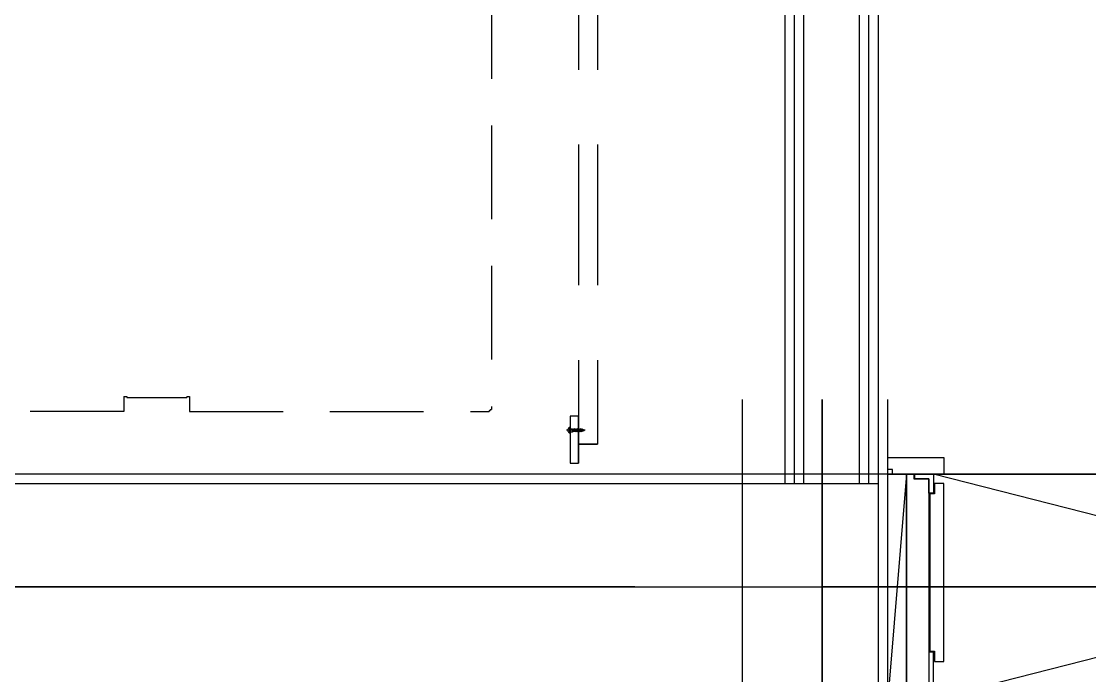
# Model space of a CAD drawing. Header units: millimetres. Extents: x 7086022 to 7120578, y 229555 to 276126.
# Drawn here: x 7110223 to 7111364, y 242780 to 243479 of the extents above; entities that cross this region are included whole.
import ezdxf
from ezdxf.xclip import XClip

# ---------------------------------------------------------------- set-up
doc = ezdxf.new("R2010")
doc.units = ezdxf.units.MM
doc.header["$LTSCALE"] = 100
doc.header["$XCLIPFRAME"] = 2
for name, pattern in [('U-84D-EX$0$( Hidden )', [0.375, 0.25, -0.125]), ('U-84D-EX$0$CEN', [62, 60, -1, 0, -1]), ('U-84D-EX$0$DASHDOTX2', [2, 1, -0.5, 0, -0.5]), ('U-84D-EX$0$HID', [2.3, 1.5, -0.8])]:
    doc.linetypes.add(name, pattern=pattern)
for name, color, linetype in [('BP', 7, 'Continuous'), ('U-84D-EX$0$C-DOOR', 1, 'Continuous'), ('U-84D-EX$0$CEN', 1, 'U-84D-EX$0$CEN'), ('U-84D-EX$0$CON', 2, 'Continuous'), ('U-84D-EX$0$DOR', 4, 'Continuous'), ('U-84D-EX$0$F-주방가구', 6, 'Continuous'), ('U-84D-EX$0$FIN', 5, 'Continuous'), ('U-84D-EX$0$FUR_미설치가구', 8, 'U-84D-EX$0$HID'), ('U-84D-EX$0$S-ELE', 4, 'Continuous')]:
    doc.layers.add(name, color=color, linetype=linetype)
doc.layers.add('U-84D-EX$0$MC', color=152, linetype='Continuous', plot=False)

# ---------------------------------------------------------------- blocks, each defined once
blk = doc.blocks.new('U-84D-EX$0$A$C424087ba')
at = {"layer": 'U-84D-EX$0$C-DOOR', "elevation": 0}
blk.add_lwpolyline([(0, -49), (0, -991), (-240, -49), (-240, -991)], close=True, dxfattribs=at)
at = {"layer": 'U-84D-EX$0$C-DOOR', "color": 1, "linetype": 'U-84D-EX$0$DASHDOTX2', "ltscale": 10}
blk.add_arc((-239.4, -47.5, 0), 943.5, 182.5226, 269.9627, dxfattribs=at)
at = {"layer": 'U-84D-EX$0$DOR', "color": 8}
blk.add_line((0, -20), (-240, 0), dxfattribs=at)
at = {"layer": 'U-84D-EX$0$DOR'}
for points in [[(-252, 0), (-252, -40), (-240, -40), (-240, -5), (-245, -5), (-245, 0)], [(18, 0), (18, -60), (0, -60), (0, -5), (5, -5), (5, 0)], [(0, -20), (0, -28), (-5, -28), (-5, -44), (-235, -44), (-235, -28), (-240, -28), (-240, -20)], [(-240, -49), (-190, -49), (-190, -44), (-235, -44), (-235, -29), (-240, -29)], [(0, -49), (-20, -49), (-20, -44), (-5, -44), (-5, -29), (0, -29)], [(-21, -45), (-189, -45), (-189, -50), (-200, -50), (-200, -60), (-10, -60), (-10, -50), (-21, -50)], [(-21, -995), (-189, -995), (-189, -990), (-200, -990), (-200, -980), (-10, -980), (-10, -990), (-21, -990)], [(-240, -991), (-190, -991), (-190, -996), (-235, -996), (-235, -1011), (-240, -1011)], [(0, -991), (-20, -991), (-20, -996), (-5, -996), (-5, -1011), (0, -1011)], [(-252, -1040), (-252, -1000), (-240, -1000), (-240, -1035), (-245, -1035), (-245, -1040)], [(0, -1020), (0, -1012), (-5, -1012), (-5, -996), (-235, -996), (-235, -1012), (-240, -1012), (-240, -1020)]]:
    blk.add_lwpolyline(points, close=True, dxfattribs=at)
at = {"layer": 'U-84D-EX$0$DOR', "color": 8}
blk.add_lwpolyline([(0, -20), (-240, -20), (-240, 0), (0, 0)], close=True, dxfattribs=at)
at = {"layer": 'U-84D-EX$0$DOR', "color": 4, "elevation": 0}
blk.add_lwpolyline([(-240, -49), (-1182, -49), (-1182, -89), (-240, -89)], close=True, dxfattribs=at)
at = {"layer": 'U-84D-EX$0$DOR', "elevation": 0}
blk.add_lwpolyline([(18, -1040), (18, -980), (0, -980), (0, -1035), (5, -1035), (5, -1040)], close=True, dxfattribs=at)
blk = doc.blocks.new('U-84D-EX$0$냉장고장_13')
at = {"layer": 'U-84D-EX$0$FUR_미설치가구', "linetype": 'U-84D-EX$0$HID'}
for p, q in [((-785.2, -2678.5), (-785.2, -2679.2)), ((-785.2, -2679.2), (-784.8, -2679.2)), ((-785, -2697), (-785, -2677)), ((-784.8, -2678.5), (-784.8, -2679.2)), ((-800, -2710), (-800, -2690)), ((-800, -2690), (-800, -2710)), ((-788.5, -2680.7), (-788.5, -2681)), ((-788.5, -2681), (-781.5, -2681)), ((-788.3, -2680.5), (-781.7, -2680.5)), ((-786.5, -2681), (-786.5, -2683.5)), ((-786.5, -2683.5), (-783.5, -2683.5)), ((-785, -2683.5), (-786.5, -2684)), ((-786.5, -2684), (-786, -2683.5)), ((-783.5, -2683.8), (-786.5, -2684.7)), ((-786, -2684.1), (-786.5, -2684)), ((-786.5, -2684.7), (-786, -2684.3)), ((-783.5, -2684.7), (-786.5, -2685.7)), ((-786, -2684.9), (-786.5, -2684.7)), ((-786.5, -2685.7), (-786, -2685.3)), ((-783.5, -2685.7), (-786.5, -2686.6)), ((-786, -2685.8), (-786.5, -2685.7)), ((-786.5, -2686.6), (-786, -2686.2)), ((-783.5, -2686.6), (-786.5, -2687.6)), ((-786, -2686.8), (-786.5, -2686.6)), ((-786.5, -2687.6), (-786, -2687.1)), ((-783.5, -2687.6), (-786.5, -2688.6)), ((-786, -2687.7), (-786.5, -2687.6)), ((-786.5, -2688.6), (-786, -2688.1)), ((-783.5, -2688.5), (-786.5, -2689.5)), ((-786, -2688.7), (-786.5, -2688.6)), ((-786.5, -2689.5), (-786, -2689)), ((-783.5, -2689.5), (-786.5, -2690.4)), ((-786, -2689.6), (-786.5, -2689.5)), ((-786.5, -2690.4), (-786, -2690)), ((-783.5, -2690.3), (-786.5, -2691.3)), ((-786, -2690.6), (-786.5, -2690.4)), ((-786.5, -2691.3), (-786, -2690.8)), ((-783.5, -2691.2), (-786.5, -2692.2)), ((-786, -2691.4), (-786.5, -2691.3)), ((-786.5, -2692.2), (-786, -2691.7)), ((-786, -2683.5), (-786, -2683.5)), ((-784, -2683.5), (-786, -2684.1)), ((-784, -2683.6), (-786, -2684.3)), ((-786, -2684.1), (-786, -2684.3)), ((-784, -2684.2), (-786, -2684.9)), ((-784, -2684.6), (-786, -2685.3)), ((-786, -2684.9), (-786, -2685.3)), ((-784, -2685.2), (-786, -2685.8)), ((-784, -2685.5), (-786, -2686.2)), ((-786, -2685.8), (-786, -2686.2)), ((-784, -2686.1), (-786, -2686.8)), ((-784, -2686.5), (-786, -2687.1)), ((-786, -2686.8), (-786, -2687.1)), ((-784, -2687.1), (-786, -2687.7)), ((-784, -2687.5), (-786, -2688.1)), ((-786, -2687.7), (-786, -2688.1)), ((-784, -2688.1), (-786, -2688.7)), ((-784, -2688.4), (-786, -2689)), ((-786, -2688.7), (-786, -2689)), ((-784, -2689), (-786, -2689.6)), ((-784, -2689.3), (-786, -2690)), ((-786, -2689.6), (-786, -2690)), ((-784, -2689.9), (-786, -2690.6)), ((-784, -2690.2), (-786, -2690.8)), ((-786, -2690.6), (-786, -2690.8)), ((-784, -2690.8), (-786, -2691.4)), ((-784, -2691.1), (-786, -2691.7)), ((-786, -2691.4), (-786, -2691.7)), ((-784, -2691.7), (-786, -2692.3)), ((-784, -2683.5), (-784, -2683.6)), ((-783.5, -2683.8), (-784, -2683.6)), ((-784, -2684.2), (-783.5, -2683.8)), ((-784, -2684.2), (-784, -2684.6)), ((-783.5, -2684.7), (-784, -2684.6)), ((-784, -2685.2), (-783.5, -2684.7)), ((-784, -2685.2), (-784, -2685.5)), ((-783.5, -2685.7), (-784, -2685.5)), ((-784, -2686.1), (-783.5, -2685.7)), ((-784, -2686.1), (-784, -2686.5)), ((-783.5, -2686.6), (-784, -2686.5)), ((-784, -2687.1), (-783.5, -2686.6)), ((-784, -2687.1), (-784, -2687.5)), ((-783.5, -2687.6), (-784, -2687.5)), ((-784, -2688.1), (-783.5, -2687.6)), ((-784, -2688.1), (-784, -2688.4)), ((-783.5, -2688.5), (-784, -2688.4)), ((-784, -2689), (-783.5, -2688.5)), ((-784, -2689), (-784, -2689.3)), ((-783.5, -2689.5), (-784, -2689.3)), ((-784, -2689.9), (-783.5, -2689.5)), ((-784, -2689.9), (-784, -2690.2)), ((-783.5, -2690.3), (-784, -2690.2)), ((-784, -2690.8), (-783.5, -2690.3)), ((-784, -2690.8), (-784, -2691.1)), ((-783.5, -2691.2), (-784, -2691.1)), ((-784, -2691.7), (-783.5, -2691.2)), ((-784, -2691.7), (-784, -2692)), ((-783.5, -2681), (-783.5, -2683.5)), ((-781.5, -2680.7), (-781.5, -2681)), ((-783.5, -2692.1), (-786.5, -2693.1)), ((-786, -2692.3), (-786.5, -2692.2)), ((-786.5, -2693.1), (-786, -2692.7)), ((-786, -2693.3), (-786.5, -2693.1)), ((-783.5, -2693.1), (-786.3, -2694)), ((-786.3, -2694), (-786, -2693.6)), ((-785.8, -2694.2), (-786.3, -2694)), ((-784, -2692), (-786, -2692.7)), ((-786, -2692.3), (-786, -2692.7)), ((-784, -2692.6), (-786, -2693.3)), ((-784, -2692.9), (-786, -2693.6)), ((-786, -2693.3), (-786, -2693.6)), ((-783.8, -2693.9), (-785.9, -2694.9)), ((-785.9, -2694.9), (-785.7, -2694.5)), ((-785.4, -2695.1), (-785.9, -2694.9)), ((-784, -2693.5), (-785.8, -2694.2)), ((-785.6, -2694.4), (-785.8, -2694.2)), ((-784.1, -2693.8), (-785.7, -2694.5)), ((-784.1, -2694.8), (-785.6, -2695.7)), ((-785.6, -2695.7), (-785.3, -2695.3)), ((-785.1, -2695.9), (-785.6, -2695.7)), ((-784.3, -2694.4), (-785.4, -2695.1)), ((-785.3, -2695.3), (-785.4, -2695)), ((-784.5, -2694.6), (-785.3, -2695.3)), ((-784.5, -2695.2), (-785.1, -2695.9)), ((-785, -2696), (-784.9, -2695.6)), ((-785, -2696), (-785, -2695.9)), ((-784.5, -2694.7), (-784.4, -2694.4)), ((-784.1, -2694.8), (-784.5, -2694.6)), ((-784.5, -2695.2), (-784.1, -2694.8)), ((-784.3, -2694.4), (-783.8, -2693.9)), ((-784.1, -2693.8), (-784, -2693.5)), ((-783.8, -2693.9), (-784.1, -2693.8)), ((-783.5, -2692.1), (-784, -2692)), ((-784, -2692.6), (-783.5, -2692.1)), ((-784, -2692.6), (-784, -2692.9)), ((-783.5, -2693.1), (-784, -2692.9)), ((-784, -2693.5), (-783.5, -2693.1)), ((-784, -2693.2), (-784, -2693.5))]:
    blk.add_line(p, q, dxfattribs=at)
blk.add_lwpolyline([(-770, -2690), (-770, -2681), (-820, -2681), (-820, -2690)], close=True, dxfattribs=at)
at = {"layer": 'U-84D-EX$0$FUR_미설치가구', "linetype": 'U-84D-EX$0$HID', "elevation": 0}
for points in [[(-20, -2690), (-820, -2690)], [(-20, -2710), (-800, -2710)]]:
    blk.add_lwpolyline(points, dxfattribs=at)
at = {"layer": 'U-84D-EX$0$FUR_미설치가구', "linetype": 'U-84D-EX$0$HID'}
for centre, radius, start, end in [((-785, -2681.7), 3.25, 22.6199, 157.3801), ((-788.3, -2680.7), 0.2, 90, 180), ((-781.7, -2680.7), 0.2, 0, 90)]:
    blk.add_arc(centre, radius, start, end, dxfattribs=at)
blk = doc.blocks.new('U-84D-EX$0$냉장고_1')
at = {"layer": 'U-84D-EX$0$F-주방가구', "color": 8, "linetype": 'U-84D-EX$0$( Hidden )', "ltscale": 4}
for p, q in [((-755.5, 392.3), (-2.2, 392.3)), ((-2.2, 391.1), (-2.2, 392.3)), ((-2.2, 391.1), (-1.2, 391.1)), ((-1.2, 390.1), (-1.2, 391.1)), ((-1.2, 390.1), (0, 390.1)), ((0, 70), (0, 390.1)), ((-16.2, 67), (-16.2, 70)), ((-16.2, 70), (0, 70)), ((-16.2, 67), (-15, 67)), ((-15, 3), (-15, 67)), ((-16.2, 0), (-16.2, 3)), ((-16.2, 3), (-15, 3)), ((-16.2, 0), (0, 0)), ((0, 0), (0, -517.5))]:
    blk.add_line(p, q, dxfattribs=at)
blk = doc.blocks.new('U-84D-EX$0$S-CEN')
at = {"layer": 'U-84D-EX$0$S-ELE', "color": 8, "linetype": 'U-84D-EX$0$CEN'}
for p, q in [((-11135, 8464.5), (-11135, -500)), ((-10935, 5500), (-16155, 5500))]:
    blk.add_line(p, q, dxfattribs=at)
blk = doc.blocks.new('U-84D-EX', base_point=(0, 0))
at = {"layer": 'U-84D-EX$0$CEN'}
for p, q in [((-4520, -10965), (-4520, -2000.5)), ((-9540, -4965), (-4320, -4965))]:
    blk.add_line(p, q, dxfattribs=at)
at = {"layer": 'U-84D-EX$0$CON'}
blk.add_line((-4630, -5025), (-4410, -5025), dxfattribs=at)
blk.add_lwpolyline([(-4630, -5025), (-4630, -2670), (-4410, -2670), (-4410, -5025)], dxfattribs=at)
at = {"layer": 'U-84D-EX$0$FIN'}
for points in [[(-4410, -5025), (-3610, -5025), (-3610, -4925), (-4410, -4925)], [(-4410, -5015), (-3620, -5015), (-3620, -4935), (-4410, -4935)], [(-4410, -5005), (-3630, -5005), (-3630, -4945), (-4410, -4945)]]:
    blk.add_lwpolyline(points, dxfattribs=at)
at = {"layer": 'U-84D-EX$0$MC'}
for p, q in [((-4400, -10965), (-4400, -2000.5)), ((-9540, -4880), (-4320, -4880)), ((-9540, -5035), (-4320, -5035))]:
    blk.add_line(p, q, dxfattribs=at)
at = {"layer": 'U-84D-EX$0$DOR'}
blk.add_blockref('U-84D-EX$0$A$C424087ba', (-4400, -5035), dxfattribs=at)
at = {"layer": 'U-84D-EX$0$FUR_미설치가구', "linetype": 'U-84D-EX$0$HID'}
blk.add_blockref('U-84D-EX$0$냉장고장_13', (-3568, -2015), dxfattribs=at)
at = {"layer": 'U-84D-EX$0$FUR_미설치가구', "linetype": 'U-84D-EX$0$HID', "rotation": 180}
blk.add_blockref('U-84D-EX$0$냉장고_1', (-4333.1, -4219.5), dxfattribs=at)
at = {"layer": 'U-84D-EX$0$S-ELE'}
blk.add_blockref('U-84D-EX$0$S-CEN', (6615, -10465), dxfattribs=at)

msp = doc.modelspace()

# ---------------------------------------------------------------- block references
at = {"layer": 'BP'}
ref = msp.add_blockref('U-84D-EX', (7106113.1, 247394.9), dxfattribs=dict(at, rotation=90))
XClip(ref).set_block_clipping_path([(324.9999999999, 0), (324.9999999967, -2999.9999999991), (2544.9999999997, -2999.9999999991), (2544.9999999997, -1934.9999999991), (6614.9999999999, -1934.9999999991), (6614.9999999999, -10964.9999999991), (-9540.0000000001, -10964.9999999991), (-9540.0000000001, -17.3253110833)])

doc.saveas('drawing.dxf')
